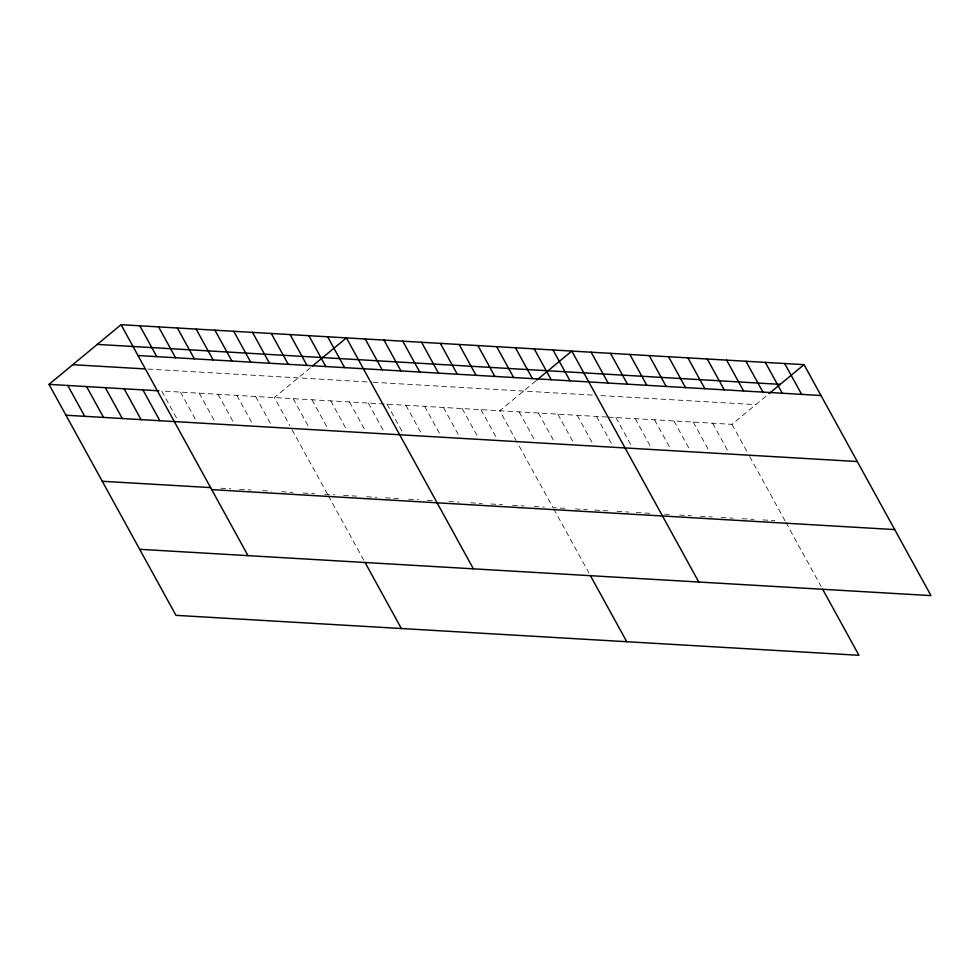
<?xml version="1.0" encoding="UTF-8"?>
<svg xmlns="http://www.w3.org/2000/svg" width="980" height="980" viewBox="0 0 980 980"><rect width="100%" height="100%" fill="white"/><g stroke="black" fill="none" stroke-linecap="round" stroke-linejoin="round"><path stroke-width="0.73" stroke-dasharray="4.9 3.68" d="M310.403 367.733L274.388 397.574L289.872 425.737M535.791 380.914L499.776 410.755L515.995 440.253M608.433 417.113L731.986 424.34L768.014 394.499M147.906 369.08L371.849 382.188M373.294 382.274L593.513 395.161M600.948 395.589L755.764 404.642M606.951 417.027L161.688 390.983L177.907 420.481M220.733 488.199L230.851 488.787M239.512 489.29L251.076 489.976M262.628 490.649L271.301 491.152M281.419 491.752L292.971 492.426M303.089 493.014L314.641 493.687M324.76 494.288L334.866 494.876M343.539 495.378L356.536 496.137M366.655 496.738L376.773 497.326M385.434 497.828L398.444 498.587M408.55 499.188L418.668 499.776M427.341 500.278L433.111 500.621M449.012 501.552L459.118 502.14M470.682 502.814L482.234 503.5M490.907 504.002L502.471 504.676M512.577 505.276L524.141 505.95M534.247 506.538L544.365 507.126M564.946 508.338L553.038 507.64L517.44 442.899M575.358 508.939L587.265 509.637M594.713 510.078L608.115 510.862M617.045 511.376L628.952 512.075M636.388 512.516L649.789 513.299M664.673 514.169L669.144 514.427M679.557 515.039L691.476 515.737M700.406 516.264L712.313 516.95M721.243 517.477L733.15 518.175M742.081 518.702L753.988 519.4M762.918 519.915L774.825 520.613M731.986 424.34L748.206 453.838M749.651 456.484L785.25 521.225M785.985 522.561L821.191 586.591M712.644 423.213L728.115 451.376M693.289 422.074L708.773 450.237M673.934 420.947L689.418 449.11M654.579 419.82L670.063 447.97M635.236 418.68L650.708 446.843M615.881 417.554L631.365 445.704M596.526 416.414L612.745 445.925M577.183 415.287L593.402 444.785M557.828 414.16L574.047 443.658M538.473 413.021L554.692 442.519M519.13 411.894L535.337 441.392M553.761 508.975L588.968 573.006M480.996 409.665L497.203 439.163M462.205 408.562L477.689 436.725M443.426 407.46L458.91 435.622M424.646 406.357L440.13 434.52M405.867 405.267L421.339 433.417M387.076 404.164L403.295 433.662M368.296 403.062L384.515 432.572M349.517 401.971L365.736 431.47M330.738 400.869L346.957 430.367M311.946 399.767L328.165 429.265M293.167 398.676L309.386 428.174M292.052 429.705L327.651 494.447M328.386 495.782L364.315 561.16M255.609 396.471L271.08 424.634M236.817 395.369L252.301 423.532M218.038 394.279L233.522 422.429M199.258 393.176L215.478 422.674M180.479 392.074L196.698 421.584"/><path stroke-width="1.47" d="M822.649 589.262L858.958 655.302L175.971 615.342L49 384.38L121.042 324.699L804.029 364.658L931 595.62L139.662 549.302M312.632 365.883L346.43 337.892L473.401 568.841M536.905 379.995L571.818 351.073L698.789 582.034M769.129 393.58L804.029 364.658M97.265 344.397L780.252 384.356M137.996 355.544L820.983 395.504M72.777 364.695L145.016 368.921M49 384.38L158.809 390.812M65.954 415.226L857.292 461.531M102.263 481.266L210.614 487.599M211.704 489.62L894.691 529.58M784.674 363.531L801.64 394.364M765.331 362.392L782.285 393.237M745.976 361.265L762.93 392.098M726.621 360.126L743.575 390.971M707.278 358.999L724.232 389.844M687.923 357.859L704.877 388.705M668.568 356.732L685.522 387.578M649.226 355.605L666.18 386.438M629.87 354.466L646.825 385.312M610.516 353.339L627.47 384.172M591.161 352.2L608.115 383.045M553.026 349.97L569.993 380.816M534.247 348.88L551.201 379.713M515.468 347.777L532.422 378.611M496.689 346.675L513.643 377.521M477.897 345.573L494.863 376.418M590.438 575.677L626.747 641.716M459.118 344.482L476.072 375.316M440.339 343.38L457.293 374.225M421.559 342.277L438.513 373.123M402.78 341.187L419.734 372.02M383.988 340.085L400.943 370.93M365.209 338.982L382.163 369.827M327.651 336.789L344.605 367.623M308.859 335.687L325.813 366.532M290.08 334.584L307.034 365.43M271.301 333.494L288.255 364.327M252.522 332.392L269.476 363.237M365.05 562.495L401.359 628.523M233.73 331.289L250.684 362.135M214.951 330.199L231.905 361.032M196.172 329.096L213.126 359.942M177.392 327.994L194.346 358.839M158.601 326.904L175.555 357.737M139.822 325.801L156.776 356.634M121.042 324.699L248.014 555.66M142.909 389.881L159.863 420.726M124.129 388.778L141.083 419.624M105.35 387.688L122.304 418.521M86.558 386.586L103.525 417.419M67.779 385.483L84.733 416.329"/></g></svg>
